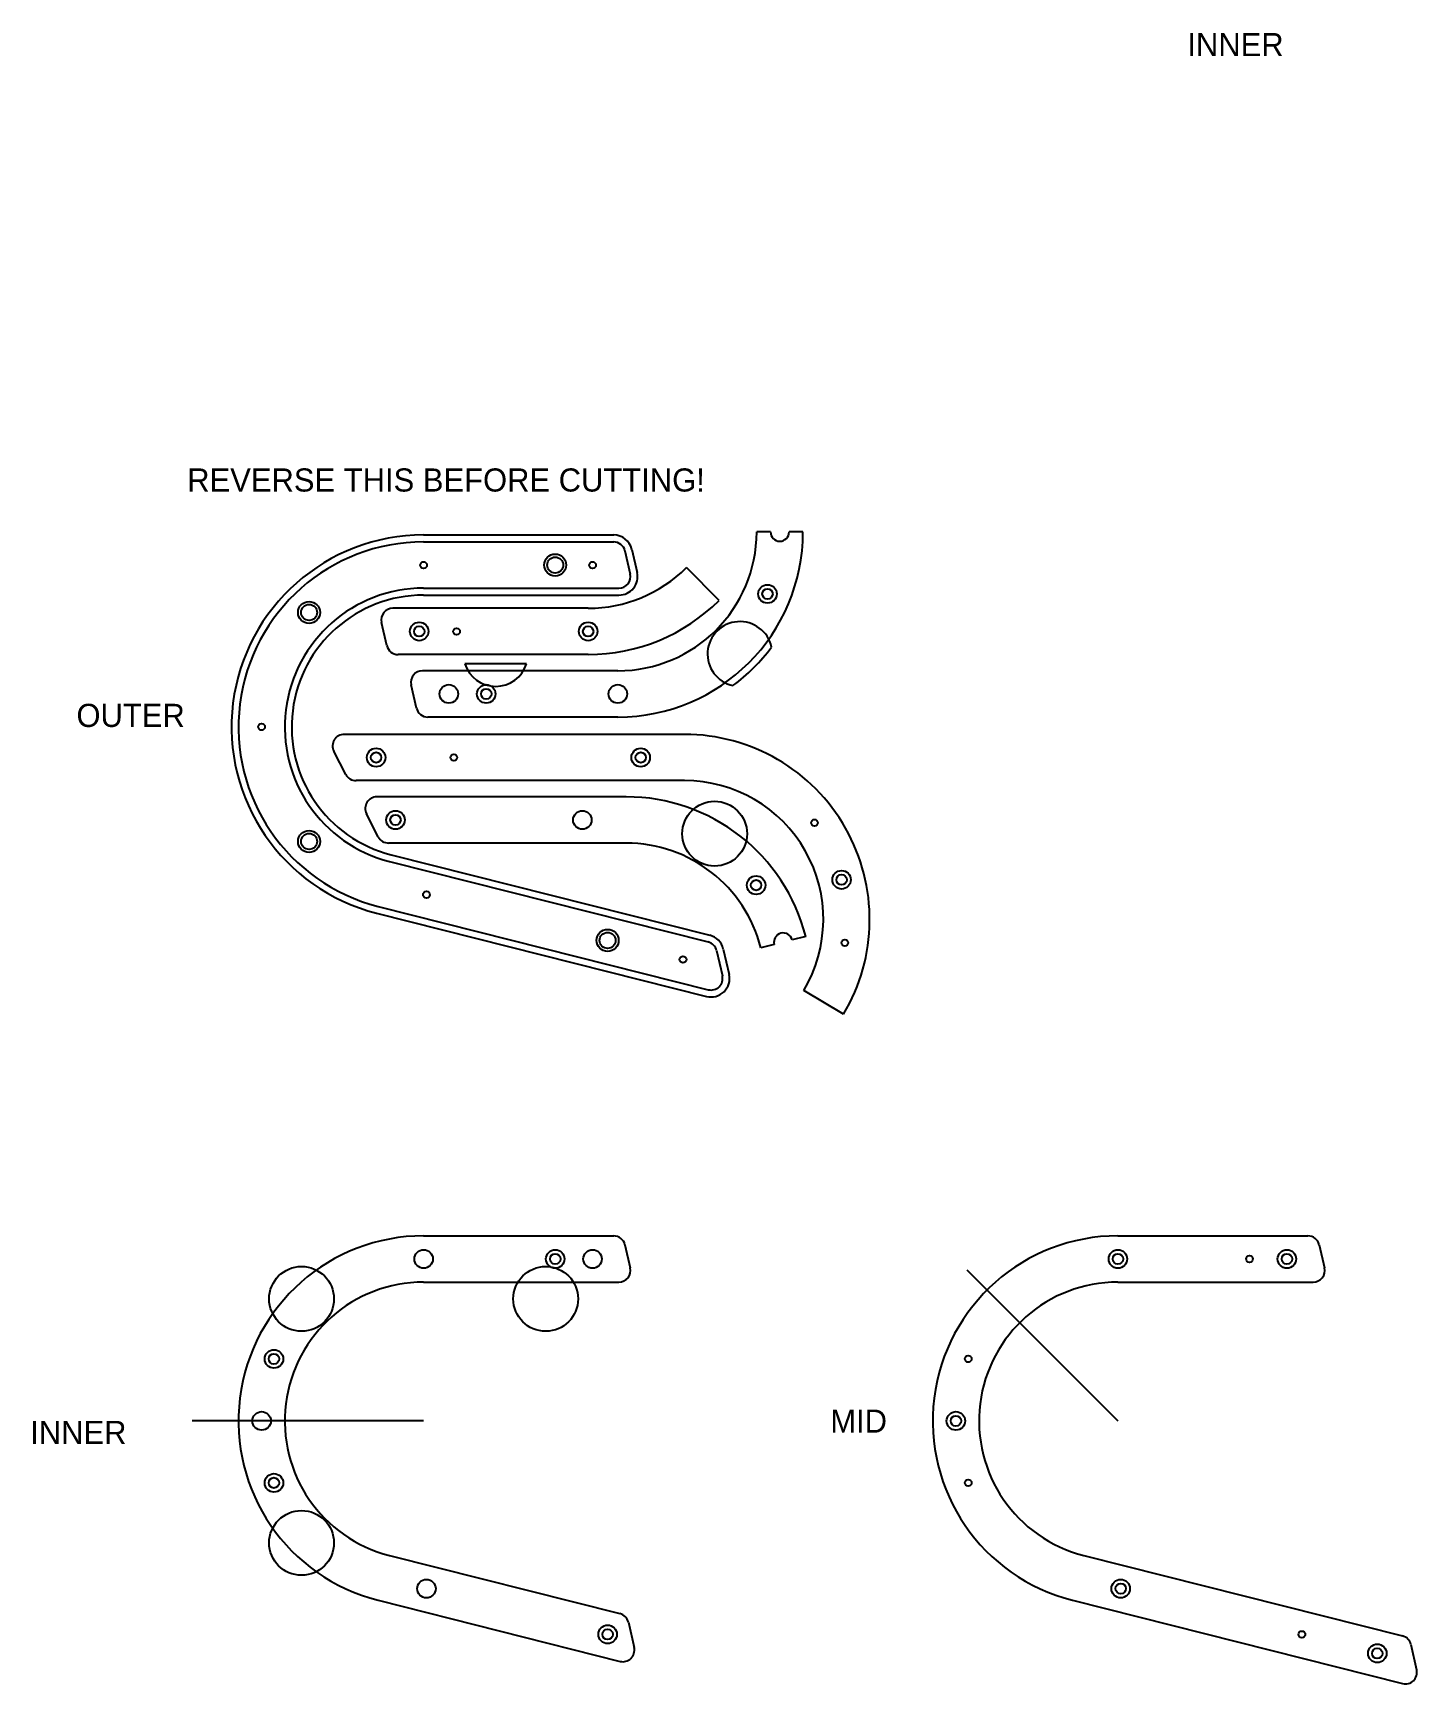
# Model space of a CAD drawing. Header units: millimetres. Extents: x -269 to 329, y -514 to 200.
import ezdxf

# ---------------------------------------------------------------- set-up
doc = ezdxf.new("R2010")
doc.units = ezdxf.units.MM
doc.layers.get('0').update_dxf_attribs({"true_color": 0xffffff})
doc.layers.add('pocket', color=4, linetype='Continuous', lineweight=25, true_color=0x00ffff)
doc.styles.add('textstyle11', font='')
doc.styles.add('textstyle12', font='')
doc.styles.add('textstyle13', font='')
doc.styles.add('textstyle14', font='')
doc.styles.add('textstyle15', font='')
doc.styles.get('textstyle11').set_extended_font_data('Arimo')
doc.styles.get('textstyle12').set_extended_font_data('Arimo')
doc.styles.get('textstyle13').set_extended_font_data('Arimo')
doc.styles.get('textstyle14').set_extended_font_data('Arimo')
doc.styles.get('textstyle15').set_extended_font_data('Arimo')

msp = doc.modelspace()

# ---------------------------------------------------------------- linework, layer by layer
for p, q in [((-100, -20), (-17.88, -20)), ((49.91, -15.7), (43.91, -15.7)), ((63.91, -15.7), (57.91, -15.7)), ((-13.01, -23.88), (-10.72, -33.88)), ((27.67, -45.27), (13.53, -31.12)), ((-100, -40), (-15.59, -40)), ((-28.9, -48.7), (-113.31, -48.7)), ((-115.89, -64.81), (-118.18, -54.81)), ((-28.9, -68.7), (-111.02, -68.7)), ((-16.09, -75.7), (-100.5, -75.7)), ((-55.51, -72.7), (-82.18, -72.7)), ((-103.09, -91.81), (-105.38, -81.81)), ((-16.09, -95.7), (-98.21, -95.7)), ((12.73, -103.21), (-134.33, -103.21)), ((-133.67, -120.49), (-138.78, -110.49)), ((12.73, -123.21), (-129.21, -123.21)), ((-12.48, -130.21), (-120.23, -130.21)), ((-119.57, -147.49), (-124.68, -137.49)), ((-12.48, -150.21), (-115.12, -150.21)), ((-114.7, -158.17), (22.93, -192.94)), ((-119.59, -177.56), (22.99, -213.58)), ((65.08, -190.62), (59.27, -192.09)), ((26.58, -196.67), (29.08, -207.62)), ((51.51, -194.05), (45.69, -195.51)), ((81.43, -224.2), (64.26, -213.95)), ((-100, -320), (-17.88, -320)), ((200, -320), (282.12, -320)), ((-13.01, -323.88), (-10.72, -333.88)), ((286.99, -323.88), (289.28, -333.88)), ((134.67, -334.67), (200, -400)), ((-100, -340), (-15.59, -340)), ((200, -340), (284.41, -340)), ((-100, -400), (-200, -400)), ((-114.7, -458.17), (-15.18, -483.31)), ((185.3, -458.17), (322.93, -492.94)), ((-119.59, -477.56), (-15.13, -503.95)), ((180.41, -477.56), (322.99, -513.58)), ((-11.54, -487.04), (-9.03, -497.99)), ((326.58, -496.67), (329.08, -507.62))]:
    msp.add_line(p, q)
for centre, radius in [((-43.14, -30), 4.75), ((-43.14, -30), 3.45), ((-100, -30), 1.45), ((-26.99, -30), 1.45), ((48.58, -42.49), 4), ((48.58, -42.49), 2.25), ((-149.5, -50.5), 4.75), ((-149.5, -50.5), 3.45), ((-101.9, -58.7), 4), ((-101.9, -58.7), 2.25), ((-28.9, -58.7), 4), ((-28.9, -58.7), 2.25), ((-85.76, -58.7), 1.45), ((-89.1, -85.7), 4), ((-72.95, -85.7), 4), ((-72.95, -85.7), 2.25), ((-16.09, -85.7), 4), ((-170, -100), 1.45), ((-120.54, -113.21), 4), ((-120.54, -113.21), 2.25), ((-86.95, -113.21), 1.45), ((-6.2, -113.21), 4), ((-6.2, -113.21), 2.25), ((25.74, -146.15), 14), ((-112.16, -140.21), 4), ((-112.16, -140.21), 2.25), ((-31.41, -140.21), 4), ((68.87, -141.4), 1.45), ((-149.5, -149.5), 4.75), ((-149.5, -149.5), 3.45), ((80.6, -166.07), 4), ((80.6, -166.07), 2.25), ((-98.79, -172.51), 1.45), ((43.66, -168.4), 4), ((43.66, -168.4), 2.25), ((-20.5, -192.28), 4.75), ((-20.5, -192.28), 3.45), ((82, -193.34), 1.45), ((12.07, -200.51), 1.45), ((-100, -330), 4), ((-43.14, -330), 4), ((-43.14, -330), 2.25), ((-26.99, -330), 4), ((200, -330), 4), ((200, -330), 2.25), ((273.01, -330), 4), ((273.01, -330), 2.25), ((-152.75, -347.25), 14), ((-47.25, -347.25), 14), ((256.86, -330), 1.45), ((-164.67, -373.21), 4), ((-164.67, -373.21), 2.25), ((135.33, -373.21), 1.45), ((-170, -400), 4), ((130, -400), 4), ((130, -400), 2.25), ((-164.67, -426.79), 4), ((-164.67, -426.79), 2.25), ((135.33, -426.79), 1.45), ((-152.75, -452.75), 14), ((-98.79, -472.51), 4), ((201.21, -472.51), 4), ((201.21, -472.51), 2.25), ((-20.5, -492.28), 4), ((-20.5, -492.28), 2.25), ((279.5, -492.28), 1.45), ((312.07, -500.51), 4), ((312.07, -500.51), 2.25)]:
    msp.add_circle(centre, radius)
for centre, radius, start, end in [((-100, -100), 80, 90, 255.82294), ((-17.88, -25), 5, 12.9035, 90), ((-16.09, -15.7), 60, 270, 0), ((-16.09, -15.7), 80, 270, 0), ((53.91, -15.7), 4, 180, 0), ((-28.9, 11.3), 60, 270, 315), ((-15.59, -35), 5, 270, 12.9035), ((-100, -100), 60, 90, 255.82294), ((-113.31, -53.7), 5, 90, 192.9035), ((-28.9, 11.3), 80, 270, 315), ((36.66, -68.45), 14, 12.3202, 257.67978), ((-111.02, -63.7), 5, 192.9035, 270), ((-16.09, -15.7), 83, 306.83792, 323.16206), ((-100.5, -80.7), 5, 90, 192.9035), ((-68.84, -68.45), 14, 197.67138, 342.32862), ((-98.21, -90.7), 5, 192.9035, 270), ((-134.33, -108.21), 5, 90, 207.08055), ((12.73, -183.21), 80, 329.17706, 90), ((-129.21, -118.21), 5, 207.08055, 270), ((12.73, -183.21), 60, 329.17706, 90), ((-120.23, -135.21), 5, 90, 207.08055), ((-12.48, -210.21), 80, 14.17706, 90), ((-115.12, -145.21), 5, 207.08055, 270), ((-12.48, -210.21), 60, 14.17706, 90), ((55.39, -193.07), 4, 14.17706, 194.17706), ((21.7, -197.79), 5, 12.9035, 75.82294), ((24.21, -208.73), 5, 255.82294, 12.9035), ((-100, -400), 80, 90, 255.82294), ((-17.88, -325), 5, 12.9035, 90), ((200, -400), 80, 90, 255.82294), ((282.12, -325), 5, 12.9035, 90), ((-15.59, -335), 5, 270, 12.9035), ((284.41, -335), 5, 270, 12.9035), ((-100, -400), 60, 90, 255.82294), ((200, -400), 60, 90, 255.82294), ((-16.41, -488.16), 5, 12.9035, 75.82294), ((-13.9, -499.11), 5, 255.82294, 12.9035), ((321.7, -497.79), 5, 12.9035, 75.82294), ((324.21, -508.73), 5, 255.82294, 12.9035)]:
    msp.add_arc(centre, radius, start, end)
at = {"layer": 'pocket'}
for p, q in [((-100, -17), (-17.88, -17)), ((-10.08, -23.21), (-7.79, -33.21)), ((-100, -43), (-15.59, -43)), ((-113.96, -155.26), (23.66, -190.03)), ((-120.33, -180.47), (22.25, -216.49)), ((29.5, -196), (32.01, -206.95))]:
    msp.add_line(p, q, dxfattribs=at)
for centre, radius, start, end in [((-100, -100), 83, 90, 255.82294), ((-17.88, -25), 8, 12.9035, 90), ((-15.59, -35), 8, 270, 12.9035), ((-100, -100), 57, 90, 255.82294), ((21.7, -197.79), 8, 12.9035, 75.82294), ((24.21, -208.73), 8, 255.82294, 12.9035)]:
    msp.add_arc(centre, radius, start, end, dxfattribs=at)

# ---------------------------------------------------------------- texts
at = {"char_height": 10, "attachment_point": 1}
for s, insert, style in [('INNER', (230, 200), 'textstyle12'), ('REVERSE THIS BEFORE CUTTING!', (-202.14, 11.77), 'textstyle15'), ('OUTER', (-250, -90), 'textstyle14'), ('MID', (75.72, -395.09), 'textstyle13'), ('INNER', (-270, -400), 'textstyle11')]:
    msp.add_mtext(s, dxfattribs=dict(at, insert=insert, style=style))

doc.saveas('drawing.dxf')
